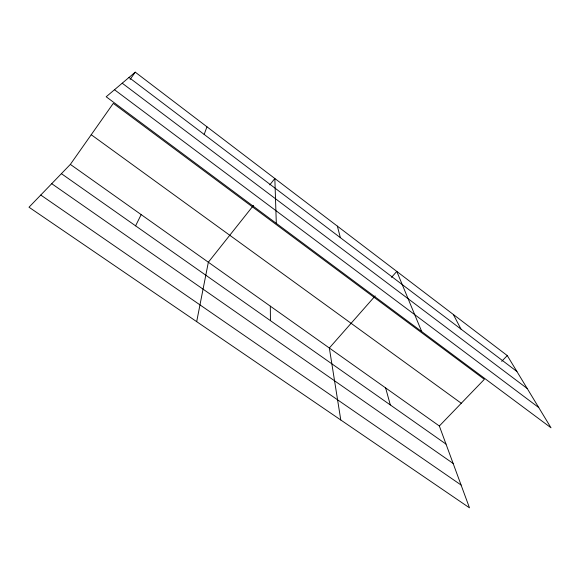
<?xml version="1.0" encoding="UTF-8"?>
<svg xmlns="http://www.w3.org/2000/svg" width="580" height="580" viewBox="0 0 580 580"><rect width="100%" height="100%" fill="white"/><g stroke="black" fill="none" stroke-linecap="round" stroke-linejoin="round"><path stroke-width="0.87" d="M196.678 321.654L208.35 262.225L253.489 205.393M204.174 134.444L206.958 126.795M135.59 225.838L141.172 214.607M70.354 164.394L113.281 103.385L484.358 379.327L439.343 425.995L469.488 507.834L29 207.219L70.354 164.394L439.343 425.995M130.137 79.424L135.249 72.166L507.268 355.576L551 427.779L106.184 96.773L135.249 72.166M269.787 184.875L274.84 178.51L276.312 223.373M375.18 295.938L329.339 348.007L340.786 419.992M391.522 277.37L396.778 271.404L421.725 331.586M501.693 361.354L507.268 355.576M40.759 195.039L461.093 485.025M51.729 183.686L453.132 463.435M61.4 173.666L446.013 444.106M91.227 134.727L461.267 403.26M114.499 89.733L538.762 407.573M122.213 83.201L527.213 388.506M128.999 77.459L516.903 371.49M453.35 314.505L461.006 329.121M385.62 387.904L390.318 404.941M337.35 226.127L340.373 237.677M270.324 306.16L270.432 320.646"/></g></svg>
